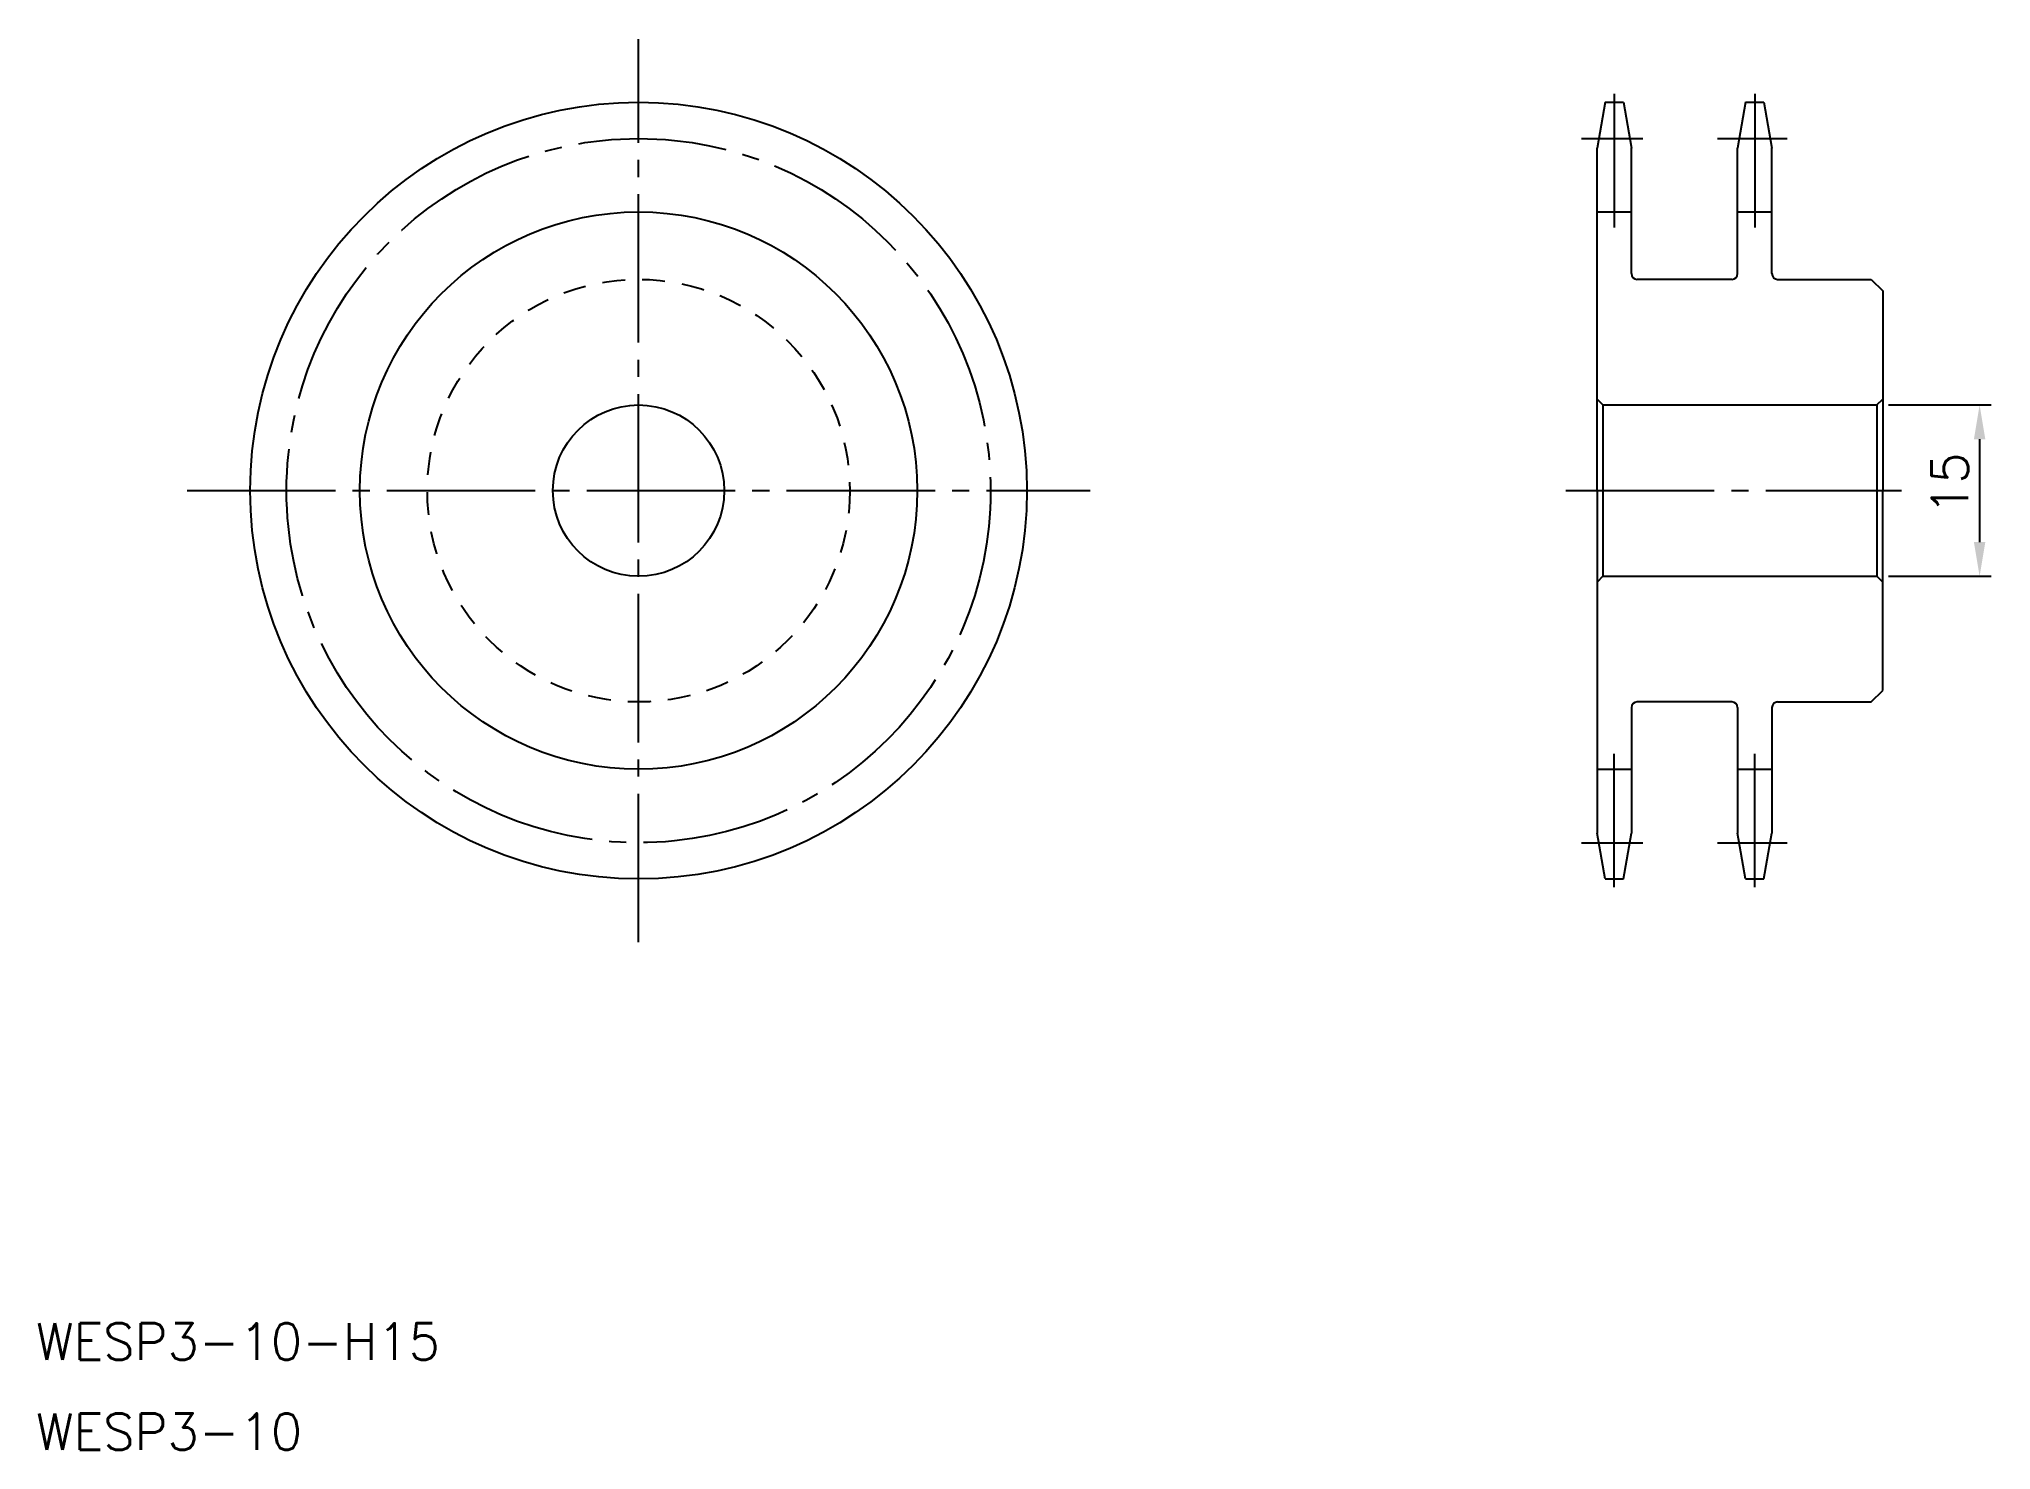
# Model space of a CAD drawing. Extents: x 59 to 230, y 139 to 263.
import ezdxf

# ---------------------------------------------------------------- set-up
doc = ezdxf.new("R2010")
doc.units = 0
doc.header["$PDMODE"] = 64
doc.linetypes.add('CENTER', pattern=[17.5, 13, -1.5, 1.5, -1.5])
doc.linetypes.add('DASHED', pattern=[3.5, 2, -1.5])
doc.layers.get('0').update_dxf_attribs({"linetype": 'CONTINUOUS'})
doc.layers.get('DEFPOINTS').update_dxf_attribs({"linetype": 'CONTINUOUS'})
doc.layers.add('CENTER', color=1, linetype='CENTER')
doc.layers.add('寸法線', color=7, linetype='CONTINUOUS')
doc.styles.get("Standard").update_dxf_attribs({"font": 'txt.shx', "bigfont": '@extfont2.shx'})
doc.dimstyles.get("Standard").update_dxf_attribs({"dimtxt": 2.5, "dimasz": 2.5, "dimexe": 1.25, "dimexo": 0.625, "dimtad": 1, "dimcen": 2.5, "dimazin": 3, "dimtfac": 1, "dimtmove": 0, "dimatfit": 3})

# ---------------------------------------------------------------- blocks, each defined once
blk = doc.blocks.new('*U15')
at = {"layer": '寸法線', "color": 0, "linetype": 'CONTINUOUS'}
blk.add_text('15', height=3.2, rotation=90, dxfattribs=at).set_placement((228.24, 221.11))
blk = doc.blocks.new('*D6')
at = {"layer": 'DEFPOINTS', "color": 0, "linetype": 'CONTINUOUS'}
for p in [(220.25, 230.74), (220.25, 215.74), (229.24, 215.74)]:
    blk.add_point(p, dxfattribs=at)
at = {"layer": '寸法線', "color": 0, "linetype": 'CONTINUOUS'}
for p, q in [((221.25, 230.74), (230.24, 230.74)), ((229.24, 227.74), (229.24, 218.74)), ((221.25, 215.74), (230.24, 215.74))]:
    blk.add_line(p, q, dxfattribs=at)
for points in [[(228.74, 227.74), (229.74, 227.74), (229.24, 230.74)], [(228.74, 218.74), (229.74, 218.74), (229.24, 215.74)]]:
    blk.add_solid(points, dxfattribs=at)
at = {"color": 7, "linetype": 'CONTINUOUS'}
blk.add_blockref('*U15', (0, 0), dxfattribs=at)

msp = doc.modelspace()

# ---------------------------------------------------------------- linework, layer by layer
at = {"color": 7, "linetype": 'CONTINUOUS'}
for p, q in [((196.453, 257.241), (195.753, 253.241)), ((196.453, 257.241), (198.051, 257.241)), ((198.051, 257.241), (198.751, 253.241)), ((208.755, 257.241), (208.055, 253.241)), ((208.755, 257.241), (210.353, 257.241)), ((210.353, 257.241), (211.053, 253.241)), ((195.751, 223.241), (195.751, 253.23)), ((198.751, 242.241), (198.751, 253.241)), ((208.053, 242.241), (208.053, 253.23)), ((211.053, 242.241), (211.053, 253.241)), ((207.553, 241.741), (199.251, 241.741)), ((211.553, 241.741), (219.753, 241.741)), ((219.753, 241.741), (220.753, 240.741)), ((220.753, 240.741), (220.753, 223.241)), ((196.253, 230.741), (195.753, 231.241)), ((220.253, 230.741), (220.753, 231.241)), ((196.253, 230.741), (220.253, 230.741)), ((196.253, 230.741), (196.253, 215.741)), ((220.253, 230.741), (220.253, 215.741)), ((195.753, 223.241), (195.753, 193.241)), ((220.753, 205.741), (220.753, 223.241)), ((196.253, 215.741), (195.753, 215.241)), ((196.253, 215.741), (220.253, 215.741)), ((220.253, 215.741), (220.753, 215.241)), ((219.753, 204.741), (220.753, 205.741)), ((198.751, 204.241), (198.751, 193.241)), ((207.553, 204.741), (199.251, 204.741)), ((208.053, 204.241), (208.053, 193.253)), ((211.053, 204.241), (211.053, 193.241)), ((211.553, 204.741), (219.753, 204.741)), ((196.453, 189.241), (195.753, 193.241)), ((198.051, 189.241), (198.751, 193.241)), ((208.755, 189.241), (208.055, 193.241)), ((210.353, 189.241), (211.053, 193.241)), ((196.453, 189.241), (198.051, 189.241)), ((208.755, 189.241), (210.353, 189.241))]:
    msp.add_line(p, q, dxfattribs=at)
at = {"color": 3, "linetype": 'CONTINUOUS'}
for p, q in [((195.753, 247.641), (198.751, 247.641)), ((208.053, 247.641), (211.053, 247.641)), ((195.753, 198.841), (198.751, 198.841)), ((208.053, 198.841), (211.053, 198.841))]:
    msp.add_line(p, q, dxfattribs=at)
at = {"color": 7, "linetype": 'CONTINUOUS'}
for radius in [34, 7.5]:
    msp.add_circle((111.813, 223.241), radius, dxfattribs=at)
at = {"color": 3, "linetype": 'CONTINUOUS'}
msp.add_circle((111.813, 223.241), 24.4, dxfattribs=at)
at = {"color": 3, "linetype": 'DASHED'}
msp.add_circle((111.813, 223.241), 18.5, dxfattribs=at)
at = {"color": 7, "linetype": 'CONTINUOUS'}
for centre, start, end in [((199.251, 242.241), 180, 270), ((207.553, 242.241), 270, 0), ((211.553, 242.241), 180, 270), ((199.251, 204.241), 90, 180), ((207.553, 204.241), 0, 90), ((211.553, 204.241), 90, 180)]:
    msp.add_arc(centre, 0.5, start, end, dxfattribs=at)
at = {"layer": 'CENTER', "color": 1, "linetype": 'CENTER'}
for p, q in [((111.813, 183.701), (111.813, 262.781)), ((197.251, 257.972), (197.251, 246.273)), ((209.553, 257.972), (209.553, 246.273)), ((194.381, 254.066), (199.758, 254.066)), ((206.3, 254.066), (212.404, 254.066)), ((72.273, 223.241), (151.353, 223.241)), ((193.011, 223.241), (222.404, 223.241)), ((197.251, 188.51), (197.251, 200.209)), ((209.553, 188.51), (209.553, 200.209)), ((194.381, 192.416), (199.758, 192.416)), ((206.3, 192.416), (212.404, 192.416))]:
    msp.add_line(p, q, dxfattribs=at)
msp.add_circle((111.813, 223.241), 30.825, dxfattribs=at)

# ---------------------------------------------------------------- texts
at = {"color": 7, "linetype": 'CONTINUOUS'}
for s, p in [('WESP3-10-H15', (59.041, 147.145)), ('WESP3-10', (59.041, 139.248))]:
    msp.add_text(s, height=3.2, dxfattribs=at).set_placement(p)

# ---------------------------------------------------------------- dimensions: what is measured, and where the dimension line sits
at = {"layer": '寸法線', "color": 7, "linetype": 'CONTINUOUS'}
dim = msp.add_linear_dim(base=(229.235, 215.741), p1=(220.251, 230.741), p2=(220.253, 215.741), angle=90, dimstyle='Standard', dxfattribs=at)
dim.commit()
dim.dimension.update_dxf_attribs({"geometry": '*D6', "text_midpoint": (226.635, 223.241)})

doc.saveas('drawing.dxf')
